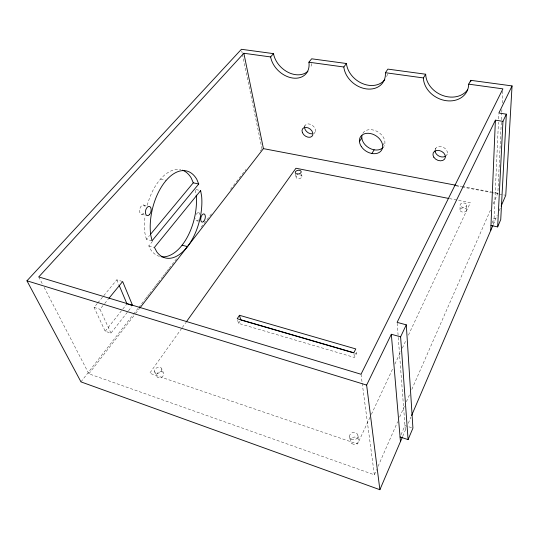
<?xml version="1.0" encoding="UTF-8"?>
<svg xmlns="http://www.w3.org/2000/svg" width="539" height="539" viewBox="0 0 539 539"><rect width="100%" height="100%" fill="white"/><g stroke="black" fill="none" stroke-linecap="round" stroke-linejoin="round"><path stroke-width="0.4" stroke-dasharray="2.69 2.02" d="M460.03 209.9L460.063 205.042M466.653 210.062A3.315 2.169 0 0 0 461.788 208.074A3.315 2.169 0 0 0 461.586 211.834A3.315 2.169 0 0 0 466.653 210.062L466.72 205.197A3.335 2.169 -0.2 0 0 461.829 203.216A3.335 2.169 -0.2 0 0 461.62 206.969A3.335 2.169 -0.2 0 0 466.72 205.197M493.859 223.146L498.447 122.232M498.595 118.89L498.824 113.884M493.131 203.998L497.854 193.225L501.371 120.588M501.411 119.752L501.735 113.075M501.775 112.24L501.977 108.063M502.22 103.057L502.867 89.696M402.727 436.287L406.305 427.905M408.286 423.277L410.927 417.105M493.239 224.595L497.167 215.405M499.154 210.769L500.475 207.67M401.043 434.683L404.964 425.561L412.921 428.121M491.898 223.321L494.081 218.234L497.039 218.834M44.164 287.341L88.874 373.796L374.356 474.805L376.721 469.422M378.068 466.343L397.641 421.72M399.662 417.105L404.385 406.339M406.413 401.717L409.788 394.029M411.809 389.407L490.429 210.156M369.976 417.375L357.525 444.015L149.66 373.264L181.838 328.157M371.405 414.329L392.756 368.663M394.885 364.094L400.935 351.159M402.357 348.113L406.271 339.738M408.407 335.17L470.325 202.731L449.762 198.662M237.645 320.287L238.528 323.387L354.473 357.478L356.427 353.665L356.104 351.3M446.568 155.441L447.249 154.154M435.101 149.559L435.802 148.279M382.656 145.645L384.934 141.966M238.528 323.387L240.785 319.937M182.33 327.476L185.739 322.693M313.779 133.894L315.039 132.156M304.097 126.793L304.953 125.641M88.874 373.796L135.094 314.17M135.606 313.509L139.203 308.867M80.965 381.875L133.052 314.823M133.571 314.156L138.213 308.18M138.725 307.52L144.917 299.549M145.429 298.889L146.979 296.895M147.497 296.234L149.04 294.24M149.559 293.573L153.682 288.264M154.201 287.604L155.744 285.609M156.263 284.942L157.812 282.955M158.325 282.288L162.448 276.979M162.967 276.312L164.516 274.324M165.028 273.657L166.578 271.669M167.09 271.002L168.64 269.015M169.158 268.348L177.405 257.723M201.135 227.188L211.45 213.909M230.53 189.344L246 169.428M260.445 150.839L261.476 149.512M97.249 303.565L94.069 307.412L105.193 331.269L110.96 333.136L127.979 311.461M128.498 310.801L131.59 306.859M105.193 331.269L122.286 309.709M122.804 309.063L126.948 303.834M110.96 333.136L99.984 309.245L104.202 304.09M104.728 303.444L108.413 298.929M159.483 256.375A44.622 24.477 -76.3 0 1 151.203 250.44L148.784 245.905L152.524 241.357M97.775 302.925L116.835 279.842L122.649 281.526M152.059 240.771L146.365 239.296L149.566 235.442M455.758 185.221L461.532 186.319M462.361 186.474L497.854 193.225M456.183 185.847L461.141 186.79M461.97 186.952L490.894 192.463M491.716 192.618L498.332 193.878M499.154 194.033L504.942 195.138M160.514 179.063L166.255 180.329M195.967 189.573L199.073 190.26M196.25 214.434A4.211 2.176 -76.5 0 1 198.561 212.629L200.09 212.986M143.462 204.995L147.086 205.864M196.836 220.862L198.359 221.226M141.541 214.252L145.166 215.135M148.784 245.905L154.444 247.394M354.824 353.2L356.427 353.665M94.069 307.412L99.984 309.245M38.768 276.911L42.621 284.363M116.835 279.842L118.789 284.491M154.572 371.506L156.485 376.027M161.808 368.919A3.854 2.843 -25.1 0 1 157.044 373.257A3.854 2.843 -25.1 0 1 155.731 368.481A3.854 2.843 -25.1 0 1 161.808 368.919L163.667 373.446A3.827 2.836 -25.4 0 1 158.944 377.778A3.827 2.836 -25.4 0 1 157.624 373.008A3.827 2.836 -25.4 0 1 163.667 373.446M146.365 239.296L144.951 233.326A44.622 24.477 -76.3 0 1 145.119 215.708M241.742 50.935L242.254 53.408M242.422 54.23L261.988 148.845M195.34 190.22L196.088 194.303M295.547 174.131L296.086 177.21M301.577 174.003L301.968 176.314M349.609 436.657L350.357 441.246M357.923 435.485L358.61 440.087M353.928 353.537L354.473 357.478M361.015 374.248L362.114 382.562M362.228 383.391L374.356 474.805M397.176 323.205L398.2 336.626M398.26 337.468L405.321 430.216M143.758 213.134A4.73 2.756 -76.1 0 1 139.769 212.332A4.73 2.756 -76.1 0 1 141.703 205.628A4.73 2.756 -76.1 0 1 145.341 207.623M198.561 212.629A4.211 2.176 -76.5 0 1 200.003 214.94M198.621 219.845A4.211 2.176 -76.5 0 1 195.381 218.571M147.221 205.312A44.622 24.477 -76.3 0 1 180.808 169.724M311.683 63.589A21.722 16.157 43.1 0 1 310.39 67.82M387.48 74.045A22.389 17.72 37.5 0 1 386.086 77.724M362.855 133.187A12.437 9.156 32.3 0 1 378.398 132.19A12.437 9.156 32.3 0 1 383.748 146.682M304.602 126.726A6.023 4.265 37.1 0 1 312.068 125.115A6.023 4.265 37.1 0 1 314.331 133.012M435.209 149.411A6.481 4.891 25.8 0 1 443.543 147.443A6.481 4.891 25.8 0 1 446.636 155.272M299.576 174.865A2.971 1.86 -9.8 0 1 301.928 176.812A2.971 1.86 -9.8 0 1 298.478 178.665L297.744 178.591A2.971 1.86 -9.8 0 1 296.086 176.967A2.971 1.86 -9.8 0 1 298.054 175.094M351.954 443.651A4.171 3.645 -7.3 0 0 358.61 441.037A4.171 3.645 -7.3 0 0 352.904 437.351A4.171 3.645 -7.3 0 0 351.954 443.651M351.212 439.069A4.197 3.652 -7.4 0 0 357.923 436.442A4.197 3.652 -7.4 0 0 352.176 432.756A4.197 3.652 -7.4 0 0 351.212 439.069"/><path stroke-width="0.81" d="M490.753 230.409L495.402 120.17L502.948 121.329L506.343 114.167L498.865 113.049L512.05 85.917L470.79 80.331L468.687 84.158A23.507 19.296 27.7 0 1 446.204 100.685A23.507 19.296 27.7 0 1 423.371 77.933L385.405 72.718A22.51 17.713 37.4 0 1 366.311 88.895A22.51 17.713 37.4 0 1 343.821 66.998L308.914 62.207A21.829 16.143 43 0 1 292.751 78.047A21.829 16.143 43 0 1 270.618 56.939L243.85 53.267L38.768 276.911L361.015 374.248L502.907 88.861L468.687 84.158M490.962 225.504L497.659 226.892L502.948 121.329M506.343 114.167L500.738 219.589L497.659 226.892M512.05 85.917L505.764 195.293L501.135 206.127M400.059 436.967L408.084 439.602L412.921 428.121L406.291 324.835L397.115 322.362L495.402 120.17M307.89 71.215A21.722 16.157 43.1 0 1 287.947 72.233A21.722 16.157 43.1 0 1 273.495 53.637L241.405 49.292L26.95 280.806L80.965 381.875L379.88 489.708L402.397 437.041M411.587 415.562L492.929 225.322M408.084 439.602L400.598 336.821L406.291 324.835M379.88 489.708L366.628 385.082L391.327 334.268L400.598 336.821M423.371 77.933L425.675 74.227A23.379 19.289 27.6 0 0 442.485 95.403A23.379 19.289 27.6 0 0 467.576 89.892M371.863 153.487L374.16 149.829M359.439 141.548L361.81 137.93M239.478 315.288L237.2 318.744L353.82 352.749L355.787 348.928L239.478 315.288L240.785 319.937L353.213 352.728M385.405 72.718L387.864 69.113L425.675 74.227M186.231 322.005L295.945 168.242L448.94 198.5M343.821 66.998L346.436 63.508A22.389 17.72 37.5 0 0 362.457 83.565A22.389 17.72 37.5 0 0 384.819 79.657M139.716 308.207L263.423 148.629L243.85 53.267M308.914 62.207L311.663 58.798L346.436 63.508M108.945 298.289L122.649 281.526L132.621 305.546M198.736 184.008L152.059 240.771L150.677 234.795A44.771 24.262 -76.3 0 1 165.608 181.091A44.771 24.262 -76.3 0 1 196.755 179.258L198.736 184.008L193.272 182.815L191.264 178.072A44.622 24.477 -76.3 0 0 182.344 170.169M150.63 234.162L193.272 182.815M270.618 56.939L273.495 53.637M263.423 148.629L455.758 185.221M182.088 245.205L187.478 246.592M127.655 304.05L131.914 305.337M26.95 280.806L366.628 385.082M119.119 285.259L126.948 303.834M391.327 334.268L400.457 441.596M196.236 195.118A44.622 24.477 -76.3 0 1 161.06 256.712M470.79 80.331A23.379 19.289 27.6 0 1 470.702 81.827M383.263 147.309A12.437 9.156 32.3 0 1 369.262 148.05A12.437 9.156 32.3 0 1 361.945 135.41M312.101 133.84A6.023 4.265 37.1 0 1 304.616 127.959M445.652 156.155A6.481 4.891 25.8 0 1 438.928 156.061A6.481 4.891 25.8 0 1 435.027 150.698M200.623 190.604L154.444 247.394L156.836 251.935A44.771 24.262 -76.3 0 0 186.905 247.327A44.771 24.262 -76.3 0 0 201.647 196.337L200.623 190.604M297.676 174.043L296.942 173.969A2.991 1.853 -9.8 0 1 296.362 170.89A2.991 1.853 -9.8 0 1 301.106 171.389A2.991 1.853 -9.8 0 1 297.676 174.043M302.419 132.661A6.05 4.258 37.1 0 0 311.811 136.495A6.05 4.258 37.1 0 0 308.167 127.884A6.05 4.258 37.1 0 0 302.419 132.661M433.794 157.172A6.515 4.885 25.9 0 0 444.594 159.133A6.515 4.885 25.9 0 0 439.123 150.482A6.515 4.885 25.9 0 0 433.794 157.172M361.352 146.601A12.498 9.15 32.3 0 0 381.477 150.361A12.498 9.15 32.3 0 0 370.286 133.51A12.498 9.15 32.3 0 0 361.352 146.601M149.519 214.569A4.75 2.729 -76.1 0 0 149.936 206.639A4.75 2.729 -76.1 0 0 145.415 211.867A4.75 2.729 -76.1 0 0 149.519 214.569M203.924 221.138A4.224 2.163 -76.5 0 0 204.429 214.104A4.224 2.163 -76.5 0 0 200.724 218.8A4.224 2.163 -76.5 0 0 203.924 221.138"/></g></svg>
